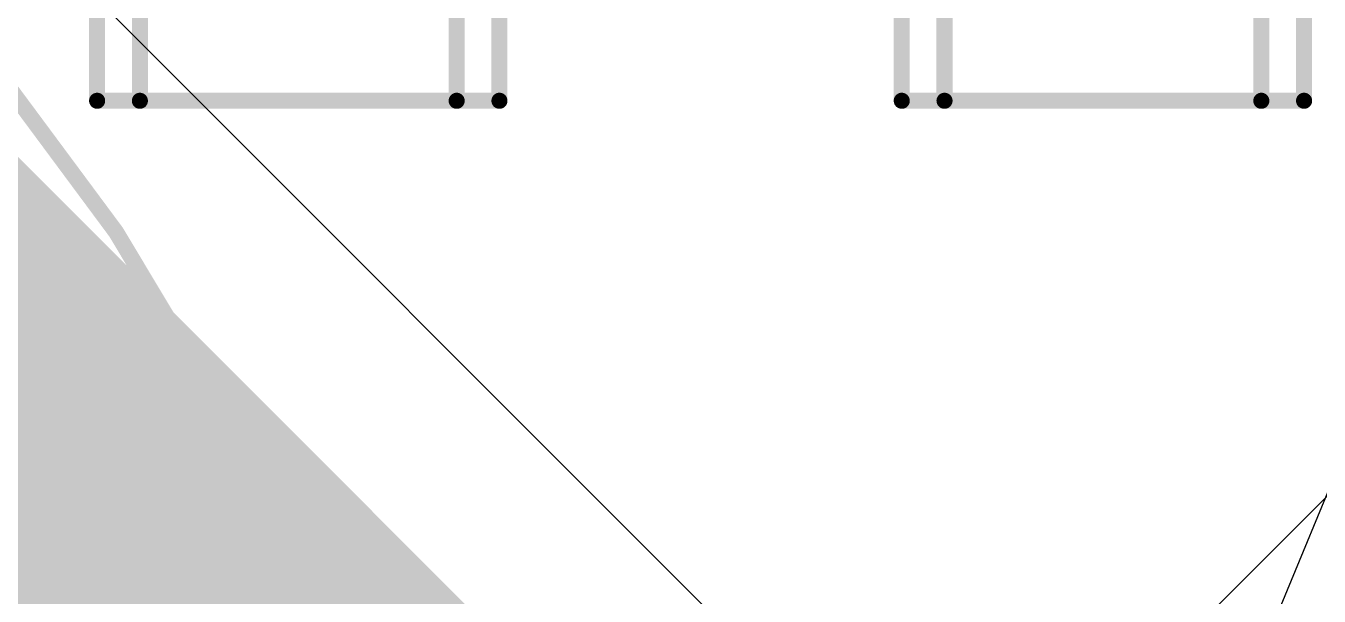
# Model space of a CAD drawing. Header units: inches. Extents: x -6 to 5433, y -4 to 5447.
# Drawn here: x 17.255 to 18.276, y 29.897 to 30.347 of the extents above; entities that cross this region are included whole.
import ezdxf

# ---------------------------------------------------------------- set-up
doc = ezdxf.new("R2010")
doc.units = ezdxf.units.IN
for name, color, linetype in [('Bottom Layer', 5, 'Continuous'), ('Bottom Solder', 6, 'Continuous'), ('Mechanical 4', 56, 'Continuous')]:
    doc.layers.add(name, color=color, linetype=linetype)

msp = doc.modelspace()

# ---------------------------------------------------------------- linework, layer by layer
at = {"layer": 'Bottom Layer'}
for p, q in [((18.0528214, 29.62608502), (16.77034746, 30.9085615)), ((18.30159408, 30.02550256), (18.2017797, 29.78452514))]:
    msp.add_line(p, q, dxfattribs=at)
msp.add_lwpolyline([(16.5780593, 30.71628858, 0.2794, 0.2794, 0), (17.96601436, 29.32833352, 0.2794, 0.2794, 0)], format="xyseb", dxfattribs=at)
at = {"layer": 'Bottom Solder'}
msp.add_line((12.60441472, 24.29521684), (5432.852131479999, 5447.49311058), dxfattribs=at)
at = {"layer": 'Mechanical 4'}
for points in [[(17.74740418, 28.79494622, 0.0127, 0.0127, 1), (12.74740402, 28.79494622, 0.0127, 0.0127, 1)], [(17.3079791, 30.28744514, 0.00635, 0.00635, 1), (17.3143291, 30.28744514, 0.00635, 0.00635, 1)], [(17.3079791, 30.28744514, 0.00635, 0.00635, 1), (17.3143291, 30.28744514, 0.00635, 0.00635, 1)], [(17.34173062, 30.28744514, 0.00635, 0.00635, 1), (17.34808062, 30.28744514, 0.00635, 0.00635, 1)], [(17.59173012, 30.28744514, 0.00635, 0.00635, 1), (17.59808012, 30.28744514, 0.00635, 0.00635, 1)], [(17.6254791, 30.28744514, 0.00635, 0.00635, 1), (17.6318291, 30.28744514, 0.00635, 0.00635, 1)], [(17.6254791, 30.28744514, 0.00635, 0.00635, 1), (17.6318291, 30.28744514, 0.00635, 0.00635, 1)], [(17.9429791, 30.28744514, 0.00635, 0.00635, 1), (17.9493291, 30.28744514, 0.00635, 0.00635, 1)], [(17.9429791, 30.28744514, 0.00635, 0.00635, 1), (17.9493291, 30.28744514, 0.00635, 0.00635, 1)], [(17.97673062, 30.28744514, 0.00635, 0.00635, 1), (17.98308062, 30.28744514, 0.00635, 0.00635, 1)], [(18.22673012, 30.28744514, 0.00635, 0.00635, 1), (18.23308012, 30.28744514, 0.00635, 0.00635, 1)], [(18.2604791, 30.28744514, 0.00635, 0.00635, 1), (18.2668291, 30.28744514, 0.00635, 0.00635, 1)], [(18.2604791, 30.28744514, 0.00635, 0.00635, 1), (18.2668291, 30.28744514, 0.00635, 0.00635, 1)]]:
    msp.add_lwpolyline(points, format="xyseb", close=True, dxfattribs=at)
for points in [[(17.3111541, 30.28744514, 0.0127, 0.0127, 0), (17.3111541, 31.07494674, 0.0127, 0.0127, 0)], [(17.9461541, 30.28744514, 0.0127, 0.0127, 0), (17.9461541, 31.07494674, 0.0127, 0.0127, 0)], [(17.34490562, 30.28744514, 0.0127, 0.0127, 0), (17.34490562, 30.89440862, 0.0127, 0.0127, 0)], [(17.59490512, 30.28744514, 0.0127, 0.0127, 0), (17.59490512, 30.89440862, 0.0127, 0.0127, 0)], [(17.97990562, 30.28744514, 0.0127, 0.0127, 0), (17.97990562, 30.89440862, 0.0127, 0.0127, 0)], [(18.22990512, 30.28744514, 0.0127, 0.0127, 0), (18.22990512, 30.89440862, 0.0127, 0.0127, 0)], [(17.6286541, 30.28744514, 0.0127, 0.0127, 0), (17.6286541, 30.66994628, 0.0127, 0.0127, 0)], [(18.2636541, 30.28744514, 0.0127, 0.0127, 0), (18.2636541, 30.66994628, 0.0127, 0.0127, 0)], [(17.3111541, 30.28744514, 0.0127, 0.0127, 0), (17.6286541, 30.28744514, 0.0127, 0.0127, 0)], [(17.9461541, 30.28744514, 0.0127, 0.0127, 0), (18.2636541, 30.28744514, 0.0127, 0.0127, 0)]]:
    msp.add_lwpolyline(points, format="xyseb", dxfattribs=at)

doc.saveas('drawing.dxf')
